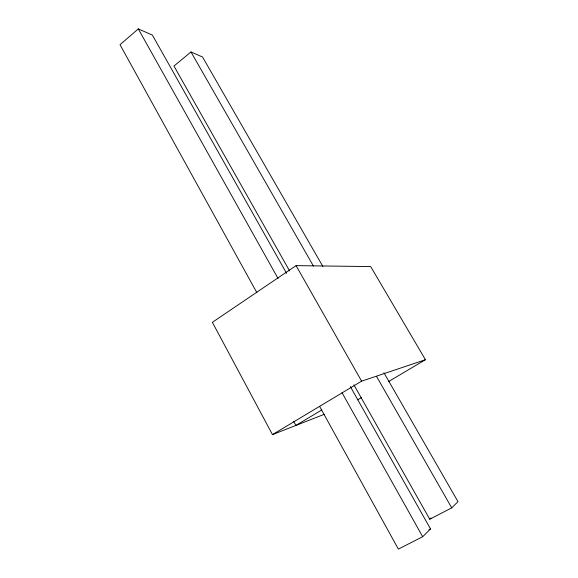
<?xml version="1.0" encoding="UTF-8"?>
<svg xmlns="http://www.w3.org/2000/svg" width="578" height="578" viewBox="0 0 578 578"><rect width="100%" height="100%" fill="white"/><g stroke="black" fill="none" stroke-linecap="round" stroke-linejoin="round"><path stroke-width="0.87" d="M319.583 406.348L398.365 549.1L422.67 536.724L430.516 528.928L350.369 386.617M353.895 384.847L429.736 519.217L451.729 507.867L457.986 501.653L383.922 372.738M429.736 519.217L430.964 518.04M286.601 273.387L152.375 35.063L138.294 28.9L120.014 44.701L256.907 292.764M322.871 266.472L202.531 57.012L190.986 51.962L173.956 66.058L289.6 270.938M388.481 381.596L425.444 359.718L370.679 266.581L296.081 265.634L212.379 322.322L272.462 434.627L324.15 414.354M272.462 434.627L361.597 381.162L425.444 359.718M321.809 409.954L295.885 425.437L293.747 421.485M357.681 399.824L361.532 397.548M428.941 529.737L430.516 528.928M190.986 51.962L313.428 266.046M376.524 376.372L451.729 507.867M296.081 265.634L361.597 381.162M138.294 28.9L278.083 278.531M342.003 392.672L422.67 536.724"/></g></svg>
